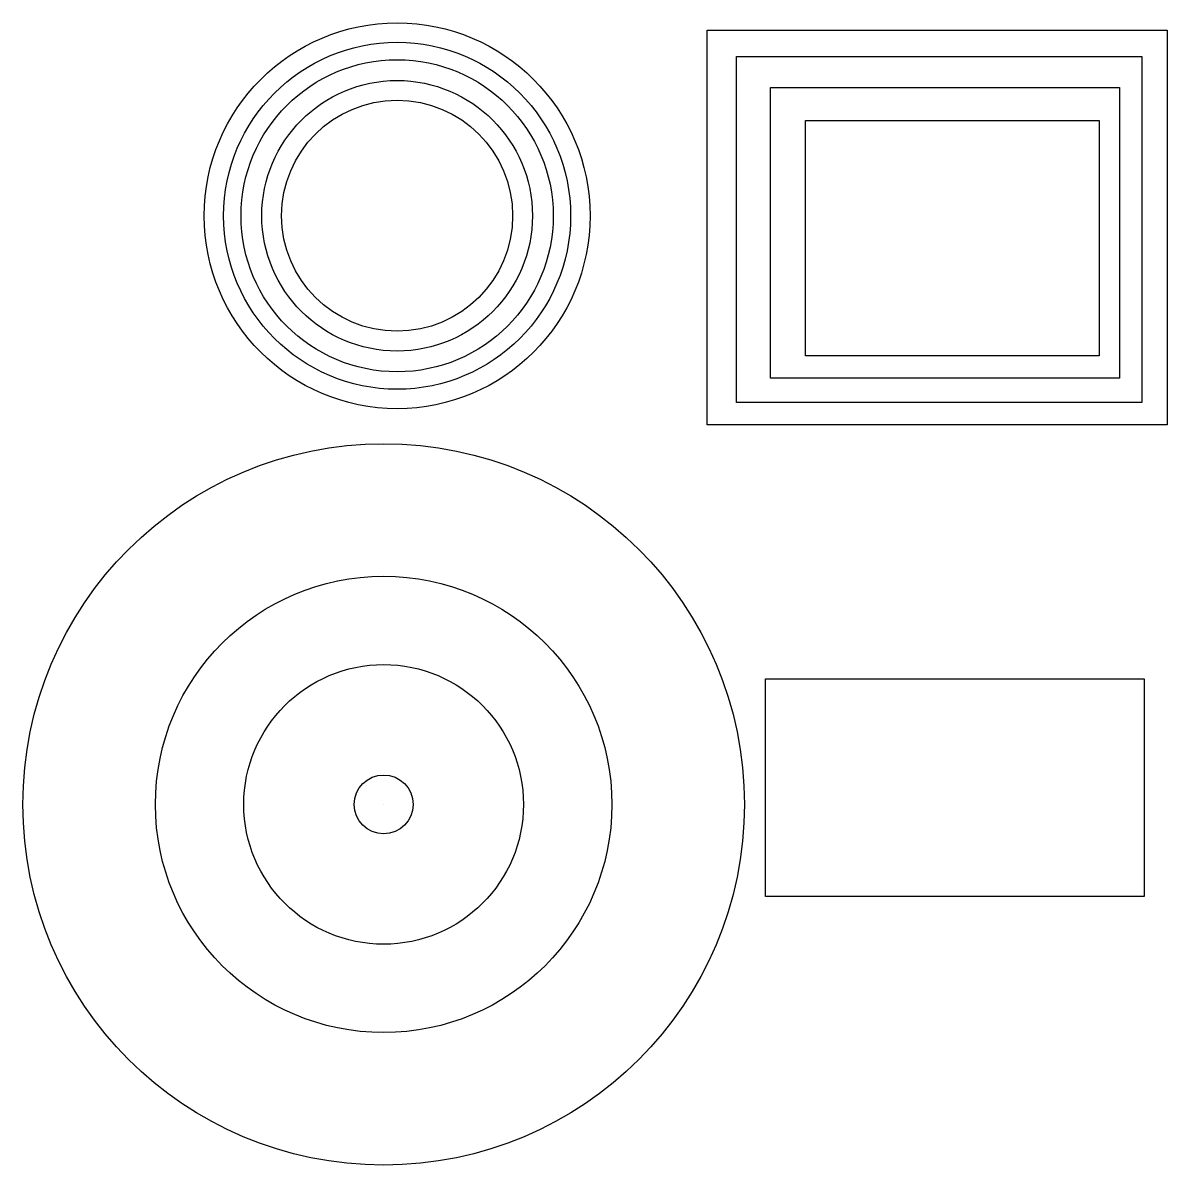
# Model space of a CAD drawing. Header units: millimetres. Extents: x -3.1 to 48.7, y -29.5 to 22.2.
import ezdxf

# ---------------------------------------------------------------- set-up
doc = ezdxf.new("R2010")
doc.units = ezdxf.units.MM

msp = doc.modelspace()

# ---------------------------------------------------------------- linework, layer by layer
msp.add_line((13.232, -13.159), (13.232, -13.159))
msp.add_line((13.232, -13.159), (13.232, -13.159))
for points in [[(27.882, 21.899), (48.699, 21.899), (48.699, 4.03), (27.882, 4.03)], [(29.202, 20.71), (47.555, 20.71), (47.555, 5.042), (29.202, 5.042)], [(30.743, 19.302), (46.543, 19.302), (46.543, 6.143), (30.743, 6.143)], [(32.327, 17.806), (45.619, 17.806), (45.619, 7.155), (32.327, 7.155)], [(30.52, -7.477), (47.655, -7.477), (47.655, -17.328), (30.52, -17.328)]]:
    msp.add_lwpolyline(points, close=True)
for centre, radius in [((13.842, 13.493), 8.734), ((13.842, 13.493), 7.855), ((13.842, 13.493), 7.066), ((13.842, 13.493), 6.126), ((13.842, 13.493), 5.229), ((13.232, -13.159), 16.331), ((13.232, -13.159), 10.331), ((13.232, -13.159), 6.331), ((13.232, -13.159), 1.331)]:
    msp.add_circle(centre, radius)

doc.saveas('drawing.dxf')
